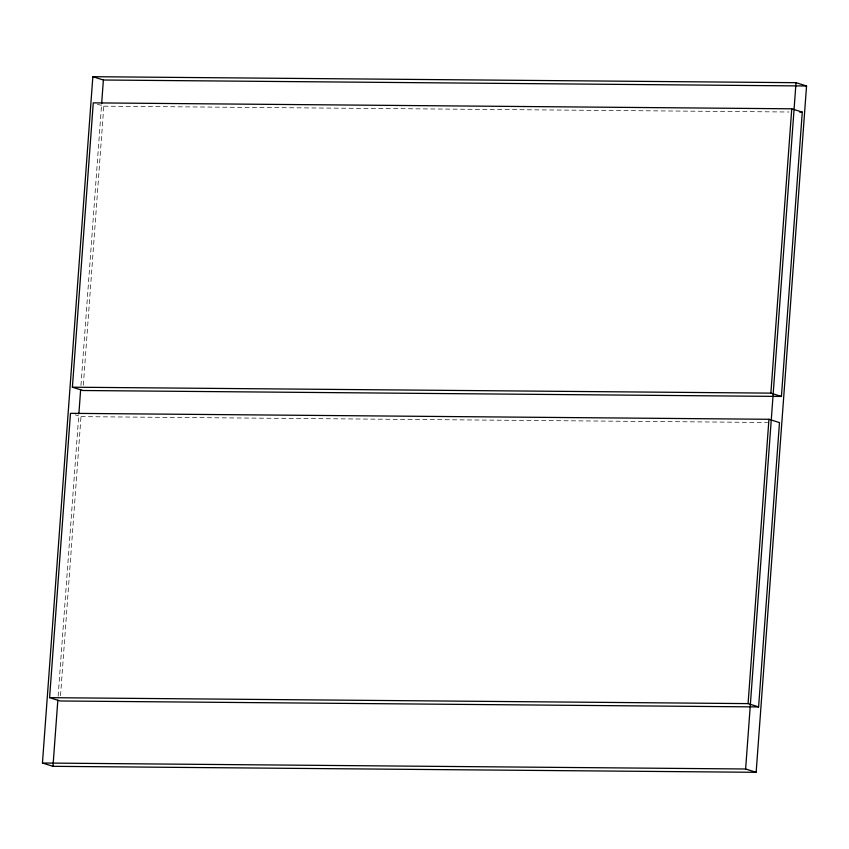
<?xml version="1.0" encoding="UTF-8"?>
<svg xmlns="http://www.w3.org/2000/svg" width="849" height="849" viewBox="0 0 849 849"><rect width="100%" height="100%" fill="white"/><g stroke="black" fill="none" stroke-linecap="round" stroke-linejoin="round"><path stroke-width="0.64" stroke-dasharray="4.25 3.18" d="M58.125 696.233L78.808 414.567M80.952 385.478L101.54 105.138M60.512 695.692L81.005 416.647L75.158 414.811M83.319 385.213L103.801 106.178L96.786 103.971M103.801 106.178L789.029 112.004M81.005 416.647L767.56 422.484"/><path stroke-width="1.27" d="M42.45 763.018L92.849 76.697L796.022 82.682L806.55 85.982L756.151 772.303L52.978 766.318L42.45 763.018L745.624 768.992L756.151 772.303M49.592 697.666L70.478 413.336L768.95 419.279L779.488 422.59L758.603 706.92L60.12 700.977L49.592 697.666L748.075 703.609L758.603 706.92M72.398 387.197L93.273 102.867L791.756 108.799L802.284 112.11L781.409 396.441L82.926 390.508L72.398 387.197L770.871 393.129L781.409 396.441M52.978 766.318L57.838 700.202M78.915 413.251L80.655 389.447M101.636 103.811L103.376 80.008L92.849 76.697M748.075 703.609L768.95 419.279M770.871 393.129L791.756 108.799M745.624 768.992L796.022 82.682M103.376 80.008L806.55 85.982M799.631 112.089L802.284 112.11"/></g></svg>
